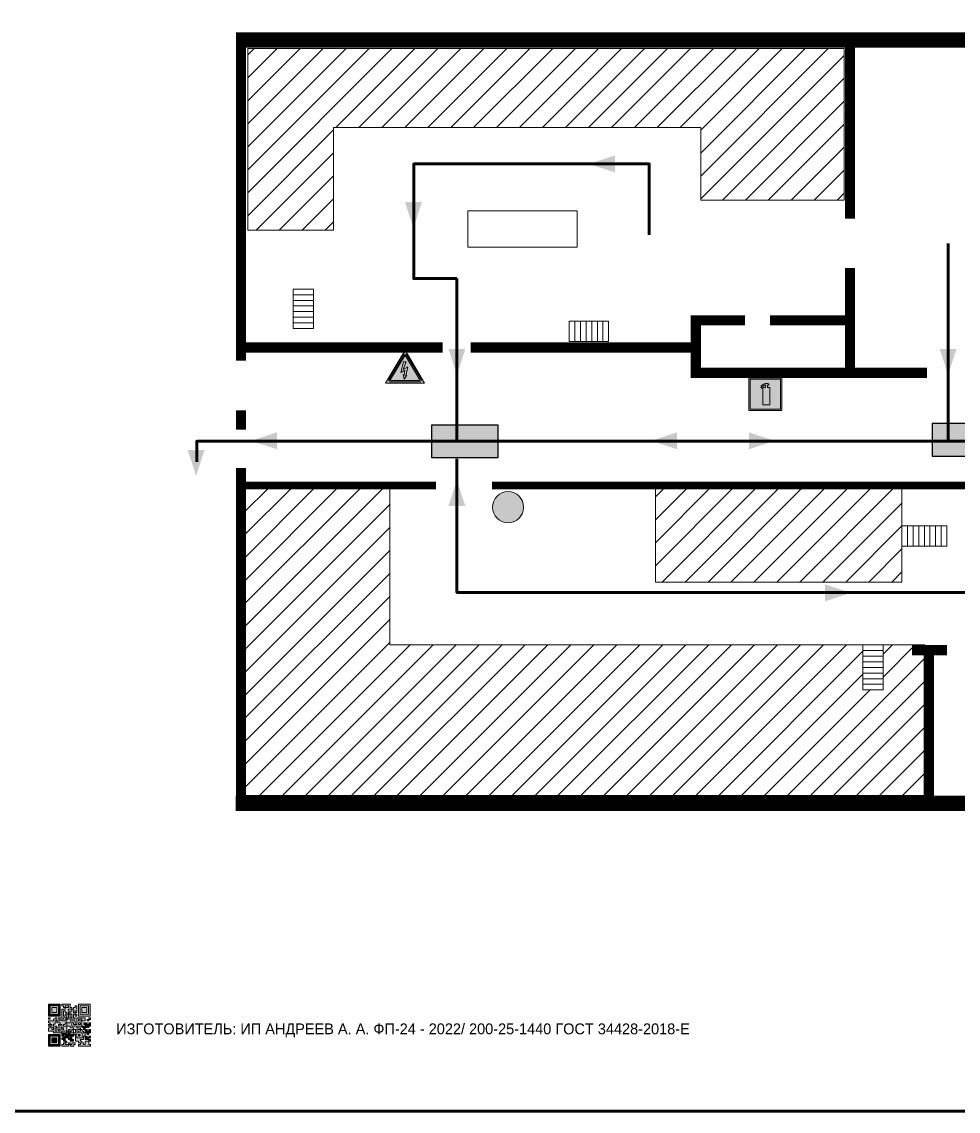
# Model space of a CAD drawing. Header units: millimetres. Extents: x 13114 to 67229, y 22859 to 38520.
# Drawn here: x 20857.7 to 21099.5, y 30105.3 to 30386.4 of the extents above; entities that cross this region are included whole.
import ezdxf

# ---------------------------------------------------------------- set-up
doc = ezdxf.new("R2010")
doc.units = ezdxf.units.MM
doc.layers.add('План_Штампы', color=7, linetype='Continuous')
doc.styles.add('обычный', font='arial.ttf')
pattern_1 = [(225, (43790.808, 41019.3404), (2.9634845, -2.9634845), [])]

# ---------------------------------------------------------------- blocks, each defined once
blk = doc.blocks.new('QR')
at = {"lineweight": 0}
h = blk.add_hatch(color=256, dxfattribs=at)
h.dxf.hatch_style = 1
h.paths.add_polyline_path([(9241.16, 2687.38), (9242.01, 2687.38), (9242.01, 2687.83), (9241.59, 2687.83), (9241.59, 2688.68), (9239.45, 2688.68), (9239.45, 2688.25), (9239.86, 2688.25), (9239.86, 2687.83), (9240.29, 2687.83), (9240.29, 2688.25), (9241.16, 2688.25), (9241.16, 2687.83), (9240.29, 2687.83), (9240.29, 2687.38), (9239.45, 2687.38), (9239.45, 2685.22), (9238.57, 2685.22), (9238.57, 2684.8), (9239.02, 2684.8), (9239.02, 2684.37), (9238.13, 2684.37), (9238.13, 2683.92), (9239.02, 2683.92), (9239.02, 2683.5), (9239.44, 2683.5), (9239.44, 2682.64), (9239.87, 2682.64), (9239.87, 2682.18), (9239.44, 2682.18), (9239.44, 2682.64), (9238.13, 2682.64), (9238.13, 2681.76), (9237.71, 2681.76), (9237.71, 2682.64), (9238.13, 2682.64), (9238.13, 2683.07), (9237.27, 2683.07), (9237.27, 2683.51), (9237.71, 2683.51), (9237.71, 2684.37), (9238.13, 2684.37), (9238.13, 2685.22), (9237.71, 2685.22), (9237.71, 2684.8), (9237.28, 2684.8), (9237.28, 2684.38), (9235.98, 2684.38), (9235.98, 2683.92), (9236.4, 2683.92), (9236.4, 2683.49), (9236.84, 2683.49), (9236.84, 2683.07), (9236.4, 2683.07), (9236.4, 2682.64), (9235.98, 2682.64), (9235.98, 2681.76), (9237.29, 2681.76), (9237.29, 2681.33), (9239.43, 2681.33), (9239.43, 2681.76), (9240.74, 2681.76), (9240.74, 2683.05), (9239.87, 2683.05), (9239.87, 2683.5), (9240.29, 2683.5), (9240.29, 2683.91), (9240.74, 2683.91), (9240.74, 2684.81), (9240.29, 2684.81), (9240.29, 2684.79), (9240.29, 2684.37), (9239.45, 2684.37), (9239.45, 2684.8), (9239.87, 2684.8), (9239.87, 2685.21), (9240.74, 2685.21), (9240.74, 2686.1), (9240.29, 2686.1), (9240.29, 2685.64), (9239.86, 2685.64), (9239.86, 2686.95), (9240.29, 2686.95), (9240.29, 2686.52), (9240.74, 2686.52), (9240.74, 2686.1), (9241.16, 2686.1), (9241.16, 2686.53), (9241.59, 2686.53), (9241.59, 2686.1), (9242.02, 2686.1), (9242.02, 2685.21), (9241.59, 2685.21), (9241.59, 2686.1), (9241.16, 2686.1), (9241.16, 2685.21), (9240.74, 2685.21), (9240.74, 2684.81), (9242.89, 2684.81), (9242.89, 2685.22), (9242.47, 2685.22), (9242.47, 2686.11), (9242.89, 2686.11), (9242.89, 2686.52), (9242.46, 2686.52), (9242.46, 2686.95), (9242.89, 2686.95), (9242.89, 2686.52), (9243.32, 2686.52), (9243.32, 2688.26), (9242.9, 2688.26), (9242.9, 2687.83), (9242.47, 2687.83), (9242.47, 2687.38), (9242.01, 2687.38), (9242.01, 2686.94), (9241.16, 2686.94)])
h.paths.add_polyline_path([(9239.02, 2682.18), (9239.02, 2681.76), (9238.54, 2681.76), (9238.54, 2682.18)], flags=16)
h.paths.add_polyline_path([(9237.27, 2682.65), (9237.27, 2682.19), (9236.83, 2682.19), (9236.83, 2682.65)], flags=16)
h = blk.add_hatch(color=256, dxfattribs=at)
h.dxf.hatch_style = 1
h.paths.add_polyline_path([(9238.15, 2687.83), (9236.83, 2687.83), (9236.83, 2686.52), (9238.15, 2686.52)], flags=0)
h.paths.add_polyline_path([(9239.01, 2685.65), (9239.01, 2688.68), (9235.98, 2688.68), (9235.98, 2685.65)])
h.paths.add_polyline_path([(9236.41, 2686.1), (9236.41, 2688.26), (9238.56, 2688.26), (9238.56, 2686.1)], flags=16)
h.paths.add_polyline_path([(9236.83, 2686.52), (9236.83, 2687.83), (9238.15, 2687.83), (9238.15, 2686.52)], flags=0)
h = blk.add_hatch(color=256, dxfattribs=at)
h.dxf.hatch_style = 1
h.paths.add_polyline_path([(9238.15, 2686.52), (9238.15, 2687.83), (9236.83, 2687.83), (9236.83, 2686.52)])
h.paths.add_polyline_path([(9245.91, 2686.52), (9245.91, 2687.83), (9244.59, 2687.83), (9244.59, 2686.52)], flags=0)
h.paths.add_polyline_path([(9246.77, 2685.65), (9246.77, 2688.68), (9243.74, 2688.68), (9243.74, 2685.65)])
h.paths.add_polyline_path([(9244.17, 2686.1), (9244.17, 2688.26), (9246.32, 2688.26), (9246.32, 2686.1)], flags=16)
h.paths.add_polyline_path([(9244.59, 2686.52), (9244.59, 2687.83), (9245.91, 2687.83), (9245.91, 2686.52)], flags=0)
h = blk.add_hatch(color=256, dxfattribs=at)
h.dxf.hatch_style = 1
h.paths.add_polyline_path([(9243.32, 2686.11), (9242.89, 2686.11), (9242.89, 2685.64), (9243.32, 2685.64)])
h.paths.add_polyline_path([(9239.02, 2683.07), (9239.02, 2683.5), (9238.56, 2683.5), (9238.56, 2683.07)])
h.paths.add_polyline_path([(9236.4, 2684.8), (9236.4, 2685.22), (9235.98, 2685.22), (9235.98, 2684.8)])
h.paths.add_polyline_path([(9236.4, 2683.07), (9236.4, 2683.49), (9235.98, 2683.49), (9235.98, 2683.07)])
h = blk.add_hatch(color=256, dxfattribs=at)
h.dxf.hatch_style = 1
h.paths.add_polyline_path([(9240.75, 2681.76), (9240.75, 2681.35), (9241.17, 2681.35), (9241.17, 2681.76)])
h.paths.add_polyline_path([(9241.6, 2682.18), (9241.17, 2682.18), (9241.17, 2681.76), (9241.6, 2681.76)])
h.paths.add_polyline_path([(9242.47, 2681.34), (9242.47, 2682.19), (9242.02, 2682.19), (9242.02, 2681.76), (9241.6, 2681.76), (9241.6, 2681.34)])
h.paths.add_polyline_path([(9239.87, 2678.3), (9239.44, 2678.3), (9239.44, 2677.89), (9241.17, 2677.89), (9241.17, 2678.3), (9240.28, 2678.3), (9240.28, 2678.73), (9239.87, 2678.73)])
h.paths.add_polyline_path([(9240.75, 2678.73), (9240.75, 2679.19), (9240.28, 2679.19), (9240.28, 2678.73)])
h.paths.add_polyline_path([(9241.6, 2678.73), (9241.17, 2678.73), (9241.17, 2678.3), (9241.6, 2678.3)])
h.paths.add_polyline_path([(9242.02, 2678.3), (9241.6, 2678.3), (9241.6, 2677.89), (9242.48, 2677.89), (9242.48, 2678.31), (9242.9, 2678.31), (9242.9, 2678.73), (9242.02, 2678.73)])
h.paths.add_polyline_path([(9246.36, 2684.37), (9246.36, 2684.79), (9245.93, 2684.79), (9245.93, 2684.37)])
h.paths.add_polyline_path([(9246.78, 2685.2), (9246.36, 2685.2), (9246.36, 2684.79), (9246.78, 2684.79)])
h.paths.add_polyline_path([(9245.91, 2687.83), (9244.59, 2687.83), (9244.59, 2686.52), (9245.91, 2686.52)])
h = blk.add_hatch(color=256, dxfattribs=at)
h.dxf.hatch_style = 1
h.paths.add_polyline_path([(9243.32, 2682.64), (9243.32, 2683.07), (9244.62, 2683.07), (9244.62, 2684.37), (9243.74, 2684.37), (9243.74, 2684.8), (9244.62, 2684.8), (9244.62, 2684.37), (9245.48, 2684.37), (9245.48, 2685.22), (9243.32, 2685.22), (9243.32, 2683.5), (9242.89, 2683.5), (9242.89, 2683.06), (9242.01, 2683.06), (9242.01, 2683.91), (9242.47, 2683.91), (9242.47, 2683.5), (9242.89, 2683.5), (9242.89, 2684.38), (9241.59, 2684.38), (9241.59, 2683.91), (9240.74, 2683.91), (9240.74, 2683.05), (9241.59, 2683.05), (9241.59, 2682.64), (9242.47, 2682.64), (9242.47, 2682.19), (9242.91, 2682.19), (9242.91, 2681.34), (9242.48, 2681.34), (9242.48, 2680.91), (9242.91, 2680.91), (9242.91, 2679.17), (9243.75, 2679.17), (9243.75, 2678.73), (9244.2, 2678.73), (9244.2, 2678.3), (9243.75, 2678.3), (9243.75, 2677.88), (9246.78, 2677.88), (9246.78, 2678.3), (9246.35, 2678.3), (9246.35, 2679.19), (9245.48, 2679.19), (9245.48, 2678.31), (9245.05, 2678.31), (9245.05, 2678.73), (9244.62, 2678.73), (9244.62, 2679.19), (9244.2, 2679.19), (9244.2, 2679.61), (9245.05, 2679.61), (9245.05, 2680.46), (9245.48, 2680.46), (9245.48, 2681.34), (9245.04, 2681.34), (9245.04, 2681.76), (9244.63, 2681.76), (9244.63, 2682.19), (9244.21, 2682.19), (9244.21, 2681.76), (9243.32, 2681.76), (9243.32, 2682.19), (9244.21, 2682.19), (9244.21, 2682.64)])
h.paths.add_polyline_path([(9243.75, 2683.49), (9243.75, 2683.92), (9244.21, 2683.92), (9244.21, 2683.49)], flags=16)
h.paths.add_polyline_path([(9243.32, 2681.34), (9244.63, 2681.34), (9244.63, 2680.04), (9243.32, 2680.04)], flags=16)
h.paths.add_polyline_path([(9243.76, 2680.89), (9244.18, 2680.89), (9244.18, 2680.48), (9243.76, 2680.48)], flags=0)
h = blk.add_hatch(color=256, dxfattribs=at)
h.dxf.hatch_style = 1
h.paths.add_polyline_path([(9246.36, 2683.07), (9246.78, 2683.07), (9246.78, 2683.92), (9246.36, 2683.92), (9246.36, 2683.49), (9245.92, 2683.49), (9245.92, 2683.92), (9245.06, 2683.92), (9245.06, 2683.49), (9245.48, 2683.49), (9245.48, 2683.07), (9244.62, 2683.07), (9244.62, 2682.65), (9245.05, 2682.65), (9245.05, 2682.18), (9245.48, 2682.18), (9245.48, 2682.65), (9246.36, 2682.65)])
h.paths.add_polyline_path([(9246.78, 2682.18), (9246.36, 2682.18), (9246.36, 2681.75), (9245.92, 2681.75), (9245.92, 2682.18), (9245.48, 2682.18), (9245.48, 2681.34), (9245.48, 2681.34), (9245.94, 2681.34), (9245.94, 2680.91), (9246.36, 2680.91), (9246.36, 2681.34), (9246.78, 2681.34)])
h = blk.add_hatch(color=256, dxfattribs=at)
h.dxf.hatch_style = 1
h.paths.add_polyline_path([(9235.98, 2680.9), (9235.98, 2677.86), (9239.02, 2677.86), (9239.02, 2680.9)])
h.paths.add_polyline_path([(9238.57, 2680.48), (9238.57, 2678.32), (9236.41, 2678.32), (9236.41, 2680.48)], flags=16)
h.paths.add_polyline_path([(9238.15, 2680.05), (9238.15, 2678.74), (9236.83, 2678.74), (9236.83, 2680.05)], flags=0)
h = blk.add_hatch(color=256, dxfattribs=at)
h.dxf.hatch_style = 1
h.paths.add_polyline_path([(9238.15, 2680.05), (9236.83, 2680.05), (9236.83, 2678.74), (9238.15, 2678.74)])
h = blk.add_hatch(color=256, dxfattribs=at)
h.dxf.hatch_style = 1
h.paths.add_polyline_path([(9242.02, 2680.46), (9242.48, 2680.46), (9242.48, 2680.91), (9241.58, 2680.91), (9241.58, 2681.35), (9241.17, 2681.35), (9241.17, 2680.91), (9240.75, 2680.91), (9240.75, 2681.33), (9239.43, 2681.33), (9239.43, 2680.46), (9239.86, 2680.46), (9239.86, 2680.92), (9240.3, 2680.92), (9240.3, 2680.46), (9239.86, 2680.46), (9239.86, 2680.04), (9239.44, 2680.04), (9239.44, 2679.62), (9239.86, 2679.62), (9239.86, 2679.19), (9240.29, 2679.19), (9240.29, 2680.03), (9241.18, 2680.03), (9241.18, 2680.47), (9241.6, 2680.47), (9241.6, 2680.03), (9241.18, 2680.03), (9241.18, 2679.61), (9241.6, 2679.61), (9241.6, 2679.19), (9242.47, 2679.19), (9242.47, 2679.6), (9242.02, 2679.6)])
h = blk.add_hatch(color=256, dxfattribs=at)
h.dxf.hatch_style = 1
h.paths.add_polyline_path([(9244.18, 2680.48), (9244.18, 2680.89), (9243.76, 2680.89), (9243.76, 2680.48)])
h = blk.add_hatch(color=256, dxfattribs=at)
h.dxf.hatch_style = 1
h.paths.add_polyline_path([(9245.93, 2680.04), (9245.93, 2680.46), (9245.48, 2680.46), (9245.48, 2679.62), (9246.35, 2679.62), (9246.35, 2680.04)])
h.paths.add_polyline_path([(9246.78, 2680.04), (9246.78, 2680.46), (9246.35, 2680.46), (9246.35, 2680.04)])
h.paths.add_polyline_path([(9246.78, 2679.18), (9246.78, 2679.62), (9246.35, 2679.62), (9246.35, 2679.18)])
for points in [[(9237.71, 2685.22), (9238.13, 2685.22), (9238.13, 2684.37), (9237.71, 2684.37), (9237.71, 2683.51), (9237.27, 2683.51), (9237.27, 2683.07), (9238.13, 2683.07), (9238.13, 2682.64), (9237.71, 2682.64), (9237.71, 2681.76), (9238.13, 2681.76), (9238.13, 2682.64), (9239.44, 2682.64), (9239.44, 2683.5), (9239.02, 2683.5), (9239.02, 2683.07), (9238.56, 2683.07), (9238.56, 2683.5), (9239.02, 2683.5), (9239.02, 2683.92), (9238.13, 2683.92), (9238.13, 2684.37), (9239.02, 2684.37), (9239.02, 2684.8), (9238.57, 2684.8), (9238.57, 2685.22), (9239.45, 2685.22), (9239.45, 2687.38), (9240.29, 2687.38), (9240.29, 2687.83), (9239.86, 2687.83), (9239.86, 2688.25), (9239.45, 2688.25), (9239.45, 2688.68), (9241.59, 2688.68), (9241.59, 2687.83), (9242.01, 2687.83), (9242.01, 2687.38), (9242.47, 2687.38), (9242.47, 2687.83), (9242.9, 2687.83), (9242.9, 2688.26), (9243.32, 2688.26), (9243.32, 2686.52), (9242.89, 2686.52), (9242.89, 2686.11), (9243.32, 2686.11), (9243.32, 2685.64), (9242.89, 2685.64), (9242.89, 2686.11), (9242.47, 2686.11), (9242.47, 2685.22), (9242.89, 2685.22), (9242.89, 2684.81), (9240.74, 2684.81), (9240.74, 2683.91), (9241.59, 2683.91), (9241.59, 2684.38), (9242.89, 2684.38), (9242.89, 2683.5), (9242.47, 2683.5), (9242.47, 2683.91), (9242.01, 2683.91), (9242.01, 2683.06), (9242.89, 2683.06), (9242.89, 2683.5), (9243.32, 2683.5), (9243.32, 2685.22), (9245.48, 2685.22), (9245.48, 2684.37), (9244.62, 2684.37), (9244.62, 2683.07), (9245.48, 2683.07), (9245.48, 2683.49), (9245.06, 2683.49), (9245.06, 2683.92), (9245.92, 2683.92), (9245.92, 2683.49), (9246.36, 2683.49), (9246.36, 2683.92), (9246.78, 2683.92), (9246.78, 2683.07), (9246.36, 2683.07), (9246.36, 2682.65), (9245.48, 2682.65), (9245.48, 2682.18), (9245.92, 2682.18), (9245.92, 2681.75), (9246.36, 2681.75), (9246.36, 2682.18), (9246.78, 2682.18), (9246.78, 2681.34), (9246.36, 2681.34), (9246.36, 2680.91), (9245.94, 2680.91), (9245.94, 2681.34), (9245.48, 2681.34), (9245.48, 2680.46), (9245.93, 2680.46), (9245.93, 2680.04), (9246.35, 2680.04), (9246.35, 2680.46), (9246.78, 2680.46), (9246.78, 2680.04), (9246.78, 2680.04), (9246.35, 2680.04), (9246.35, 2679.62), (9246.78, 2679.62), (9246.78, 2679.18), (9246.35, 2679.18), (9246.35, 2678.3), (9246.78, 2678.3), (9246.78, 2677.88), (9243.75, 2677.88), (9243.75, 2678.3), (9244.2, 2678.3), (9244.2, 2678.73), (9243.75, 2678.73), (9243.75, 2679.17), (9242.91, 2679.17), (9242.91, 2680.91), (9242.48, 2680.91), (9242.48, 2680.46), (9242.02, 2680.46), (9242.02, 2679.6), (9242.47, 2679.6), (9242.47, 2679.19), (9241.6, 2679.19), (9241.6, 2679.61), (9241.18, 2679.61), (9241.18, 2680.03), (9240.29, 2680.03), (9240.29, 2679.19), (9240.75, 2679.19), (9240.75, 2678.73), (9240.28, 2678.73), (9240.28, 2678.3), (9241.17, 2678.3), (9241.17, 2678.73), (9241.6, 2678.73), (9241.6, 2678.3), (9242.02, 2678.3), (9242.02, 2678.73), (9242.9, 2678.73), (9242.9, 2678.31), (9242.48, 2678.31), (9242.48, 2677.89), (9241.6, 2677.89), (9241.6, 2678.3), (9241.17, 2678.3), (9241.17, 2677.89), (9239.44, 2677.89), (9239.44, 2678.3), (9239.87, 2678.3), (9239.87, 2678.73), (9240.28, 2678.73), (9240.28, 2679.19), (9240.29, 2679.19), (9239.86, 2679.19), (9239.86, 2679.62), (9239.44, 2679.62), (9239.44, 2680.04), (9239.86, 2680.04), (9239.86, 2680.46), (9239.43, 2680.46), (9239.43, 2681.33), (9237.29, 2681.33), (9237.29, 2681.76), (9235.98, 2681.76), (9235.98, 2682.64), (9236.4, 2682.64), (9236.4, 2683.07), (9235.98, 2683.07), (9235.98, 2683.49), (9236.4, 2683.49), (9236.4, 2683.92), (9235.98, 2683.92), (9235.98, 2684.38), (9237.28, 2684.38), (9237.28, 2684.8), (9237.71, 2684.8), (9237.71, 2685.22), (9237.92, 2685.22)], [(9240.74, 2685.21), (9239.87, 2685.21), (9239.87, 2684.8), (9239.45, 2684.8), (9239.45, 2684.37), (9240.29, 2684.37), (9240.29, 2684.79), (9240.29, 2684.81), (9240.74, 2684.81), (9240.74, 2685.21), (9239.87, 2685.21)], [(9240.74, 2686.1), (9240.74, 2686.52), (9240.29, 2686.52), (9240.29, 2686.95), (9239.86, 2686.95), (9239.86, 2685.64), (9240.29, 2685.64), (9240.29, 2686.1), (9240.74, 2686.1), (9240.74, 2686.52)], [(9240.74, 2683.05), (9240.74, 2681.76), (9239.43, 2681.76), (9239.43, 2681.33), (9240.75, 2681.33), (9240.75, 2681.35), (9240.75, 2680.91), (9241.17, 2680.91), (9241.17, 2681.35), (9241.58, 2681.35), (9241.58, 2680.91), (9242.48, 2680.91), (9242.48, 2681.34), (9242.91, 2681.34), (9242.91, 2682.19), (9242.47, 2682.19), (9242.47, 2682.64), (9241.59, 2682.64), (9241.59, 2683.05), (9240.74, 2683.05)], [(9240.74, 2683.91), (9240.29, 2683.91), (9240.29, 2683.5), (9239.87, 2683.5), (9239.87, 2683.05), (9240.74, 2683.05), (9240.74, 2683.91)], [(9244.62, 2683.07), (9243.32, 2683.07), (9243.32, 2682.64), (9244.21, 2682.64), (9244.21, 2682.19), (9243.32, 2682.19), (9243.32, 2681.76), (9244.21, 2681.76), (9244.21, 2682.19), (9244.63, 2682.19), (9244.63, 2681.76), (9245.04, 2681.76), (9245.04, 2681.34), (9245.48, 2681.34)], [(9244.62, 2684.37), (9244.62, 2684.8), (9243.74, 2684.8), (9243.74, 2684.37), (9244.62, 2684.37)], [(9245.48, 2682.18), (9245.05, 2682.18), (9245.05, 2682.65), (9244.62, 2682.65), (9244.62, 2683.07)], [(9239.86, 2680.46), (9239.86, 2680.92), (9240.3, 2680.92), (9240.3, 2680.46), (9239.86, 2680.46)], [(9241.6, 2681.76), (9242.02, 2681.76), (9242.02, 2682.19), (9242.47, 2682.19), (9242.47, 2681.34), (9241.6, 2681.34), (9241.6, 2681.76)], [(9245.48, 2680.46), (9245.05, 2680.46), (9245.05, 2679.61), (9244.2, 2679.61), (9244.2, 2679.19), (9244.62, 2679.19), (9244.62, 2678.73), (9245.05, 2678.73), (9245.05, 2678.31), (9245.48, 2678.31), (9245.48, 2679.19), (9246.35, 2679.19), (9246.35, 2679.07)], [(9245.48, 2682.18), (9245.48, 2681.34)], [(9246.35, 2679.62), (9245.48, 2679.62), (9245.48, 2680.46)], [(9245.48, 2680.46), (9245.48, 2679.62), (9246.35, 2679.62), (9246.35, 2680.04), (9245.93, 2680.04), (9245.93, 2680.46), (9245.48, 2680.46), (9245.48, 2679.62)], [(9246.35, 2679.62), (9246.35, 2679.18)]]:
    blk.add_lwpolyline(points, dxfattribs=at)
for points in [[(9235.98, 2685.65), (9239.01, 2685.65), (9239.01, 2688.68), (9235.98, 2688.68)], [(9236.41, 2688.26), (9238.56, 2688.26), (9238.56, 2686.1), (9236.41, 2686.1)], [(9240.29, 2687.83), (9241.16, 2687.83), (9241.16, 2688.25), (9240.29, 2688.25)], [(9240.29, 2688.25), (9241.16, 2688.25), (9241.16, 2687.83), (9240.29, 2687.83)], [(9243.74, 2685.65), (9246.77, 2685.65), (9246.77, 2688.68), (9243.74, 2688.68)], [(9244.17, 2688.26), (9246.32, 2688.26), (9246.32, 2686.1), (9244.17, 2686.1)], [(9235.98, 2684.8), (9236.4, 2684.8), (9236.4, 2685.22), (9235.98, 2685.22)], [(9236.83, 2687.83), (9238.15, 2687.83), (9238.15, 2686.52), (9236.83, 2686.52)], [(9241.16, 2686.1), (9240.74, 2686.1), (9240.74, 2685.21), (9241.16, 2685.21)], [(9242.01, 2687.38), (9241.16, 2687.38), (9241.16, 2686.94), (9242.01, 2686.94)], [(9241.16, 2687.38), (9242.01, 2687.38), (9242.01, 2686.94), (9241.16, 2686.94)], [(9241.16, 2686.53), (9241.59, 2686.53), (9241.59, 2686.1), (9241.16, 2686.1)], [(9241.59, 2686.1), (9242.02, 2686.1), (9242.02, 2685.21), (9241.59, 2685.21)], [(9242.89, 2686.52), (9242.46, 2686.52), (9242.46, 2686.95), (9242.89, 2686.95)], [(9244.59, 2687.83), (9245.91, 2687.83), (9245.91, 2686.52), (9244.59, 2686.52)], [(9246.36, 2685.2), (9246.78, 2685.2), (9246.78, 2684.79), (9246.36, 2684.79)], [(9236.4, 2683.07), (9236.84, 2683.07), (9236.84, 2683.49), (9236.4, 2683.49)], [(9236.83, 2682.19), (9237.27, 2682.19), (9237.27, 2682.65), (9236.83, 2682.65)], [(9239.44, 2682.64), (9239.87, 2682.64), (9239.87, 2682.18), (9239.44, 2682.18)], [(9243.75, 2683.92), (9244.21, 2683.92), (9244.21, 2683.49), (9243.75, 2683.49)], [(9245.93, 2684.79), (9246.36, 2684.79), (9246.36, 2684.37), (9245.93, 2684.37)], [(9235.98, 2677.86), (9239.02, 2677.86), (9239.02, 2680.9), (9235.98, 2680.9)], [(9236.41, 2680.48), (9238.57, 2680.48), (9238.57, 2678.32), (9236.41, 2678.32)], [(9236.83, 2680.05), (9238.15, 2680.05), (9238.15, 2678.74), (9236.83, 2678.74)], [(9238.54, 2682.18), (9239.02, 2682.18), (9239.02, 2681.76), (9238.54, 2681.76)], [(9240.75, 2681.76), (9241.17, 2681.76), (9241.17, 2681.35), (9240.75, 2681.35)], [(9241.17, 2682.18), (9241.6, 2682.18), (9241.6, 2681.76), (9241.17, 2681.76)], [(9241.18, 2680.03), (9241.6, 2680.03), (9241.6, 2680.47), (9241.18, 2680.47)], [(9243.32, 2680.04), (9244.63, 2680.04), (9244.63, 2681.34), (9243.32, 2681.34)], [(9243.76, 2680.89), (9244.18, 2680.89), (9244.18, 2680.48), (9243.76, 2680.48)]]:
    blk.add_lwpolyline(points, close=True, dxfattribs=at)
blk = doc.blocks.new('A$C32E8229D')
at = {"true_color": 0xffffff}
blk.add_hatch(color=7, dxfattribs=at).paths.add_polyline_path([(0, 0), (0, -8), (16, -8), (16, 0)])
h = blk.add_hatch(color=126)
h.paths.add_polyline_path([(0.2, -0.2), (15.8, -0.2), (15.8, -7.8), (0.2, -7.8)])
h.paths.add_polyline_path([(13.49, -2.05), (12.08, -2.05), (11.37, -2.63, 0.162397), (11.29, -2.84), (11.29, -3.63), (10.35, -3.63), (10.35, -4.05), (11.68, -4.05), (11.68, -3.48), (12.26, -4.28), (11.29, -5.1), (11.29, -6.78), (11.85, -6.78), (11.85, -5.44), (12.8, -4.64), (12.8, -5.94), (14.46, -5.94), (14.46, -5.39), (13.45, -5.39), (13.45, -3.97), (12.46, -2.59), (13.15, -2.59), (13.69, -3.34), (14.18, -3)], flags=16)
h.paths.add_polyline_path([(10.74, -1.82, 1), (11.8, -1.82, 1)], flags=16)
h.paths.add_polyline_path([(9.39, -3.59), (5.99, -3.59), (6.56, -3.03), (5.91, -3.03), (5.1, -3.83), (5.91, -4.64), (6.56, -4.64), (5.99, -4.09), (9.39, -4.09)], flags=16)
h.paths.add_polyline_path([(4.29, -1.08), (1.72, -1.08), (1.72, -6.6), (4.29, -6.6)], flags=16)
at = {"color": 126}
blk.add_lwpolyline([(16, -8), (0, -8), (0, 0), (16, 0)], close=True, dxfattribs=at)
blk = doc.blocks.new('A$C7B8C2D5B')
at = {"lineweight": 0}
h = blk.add_hatch(color=5, dxfattribs=at)
h.dxf.hatch_style = 1
h.paths.add_polyline_path([(1.4, -3.02, 1), (-2.11, -3.02, 1)])
at = {"color": 5, "lineweight": 0}
blk.add_circle((-0.36, -3.02), 1.75, dxfattribs=at)
blk = doc.blocks.new('A$C3E6D3DDE')
at = {"lineweight": 5}
h = blk.add_hatch(color=40, dxfattribs=at)
h.paths.add_polyline_path([(24.1, 1.45), (16.46, -11.35), (31.74, -11.35)])
h.paths.add_polyline_path([(24.09, -0.46), (30.03, -10.41), (18.14, -10.41)], flags=16)
h.paths.add_polyline_path([(24.54, -3.08), (23.41, -6.02), (25.13, -5.01), (24.33, -8.5), (24.82, -8.27), (23.79, -9.86), (23.4, -8.04), (23.8, -8.43), (24.04, -6.29), (22.39, -7.25), (23.44, -3.08)], flags=0)
h = blk.add_hatch(color=256, dxfattribs=at)
h.paths.add_polyline_path([(24.37, 0.03, 0.567511), (23.82, 0.03), (17.59, -10.4, 0.582454), (17.86, -10.88), (30.32, -10.88, 0.582149), (30.6, -10.4)])
h.paths.add_polyline_path([(24.09, -0.46), (18.14, -10.41), (30.03, -10.41)], flags=16)
h.paths.add_polyline_path([(24.54, -3.08), (23.41, -6.02), (25.13, -5.01), (24.33, -8.5), (24.82, -8.27), (23.79, -9.86), (23.4, -8.04), (23.8, -8.43), (24.04, -6.29), (22.39, -7.25), (23.44, -3.08)], flags=0)
h = blk.add_hatch(color=40, dxfattribs=at)
h.paths.add_polyline_path([(24.09, -0.46), (18.14, -10.41), (30.03, -10.41)])
h.paths.add_polyline_path([(24.82, -8.27), (23.79, -9.86), (23.4, -8.04), (23.8, -8.43), (24.04, -6.29), (22.39, -7.25), (23.44, -3.08), (24.54, -3.08), (23.41, -6.02), (25.13, -5.01), (24.33, -8.5)], flags=16)
at = {"color": 40, "lineweight": 5}
for p, q in [((16.46, -11.35), (24.1, 1.45)), ((24.1, 1.45), (31.74, -11.35))]:
    blk.add_line(p, q, dxfattribs=at)
at = {"lineweight": 5}
for p, q in [((17.59, -10.4), (23.82, 0.03)), ((24.37, 0.03), (30.6, -10.4)), ((18.14, -10.41), (24.09, -0.46)), ((23.44, -3.08), (22.39, -7.25)), ((23.41, -6.02), (24.54, -3.08)), ((24.54, -3.08), (23.44, -3.08)), ((24.09, -0.46), (30.03, -10.41)), ((22.39, -7.25), (24.04, -6.29)), ((23.8, -8.43), (23.4, -8.04)), ((23.4, -8.04), (23.79, -9.86)), ((25.13, -5.01), (23.41, -6.02)), ((23.79, -9.86), (24.82, -8.27)), ((24.04, -6.29), (23.8, -8.43)), ((24.33, -8.5), (25.13, -5.01)), ((24.82, -8.27), (24.33, -8.5)), ((17.86, -10.88), (30.32, -10.88)), ((18.14, -10.41), (30.03, -10.41))]:
    blk.add_line(p, q, dxfattribs=at)
at = {"color": 50, "lineweight": 5}
blk.add_line((31.74, -11.35), (16.46, -11.35), dxfattribs=at)
blk = doc.blocks.new('A$C3AD82952')
at = {"true_color": 0xf5f5ff}
h = blk.add_hatch(color=7, dxfattribs=at)
h.dxf.hatch_style = 1
h.paths.add_polyline_path([(8.21, 8.73, 0.414214), (7.89, 9.05), (7.22, 9.05), (7.22, 9.92), (7.59, 9.92, 1), (7.57, 10.36), (7.22, 10.36), (7.22, 10.6), (6.43, 10.6), (6.43, 10.36), (6.01, 10.36), (4.74, 9.59), (4.74, 8.69), (4.98, 8.73), (4.98, 9.26), (6.12, 9.91), (6.43, 9.91), (6.43, 9.05), (5.76, 9.05, 0.414214), (5.44, 8.73), (5.44, 2.2), (8.21, 2.2)], flags=0)
h.paths.add_polyline_path([(12.8, 12.8), (0, 12.8), (0, 0), (12.8, 0)])
h.paths.add_polyline_path([(0.51, 12.29), (12.29, 12.29), (12.29, 0.51), (0.51, 0.51)], flags=16)
h.paths.add_polyline_path([(4.74, 9.59), (6.01, 10.36), (6.43, 10.36), (6.43, 10.6), (7.22, 10.6), (7.22, 10.36), (7.59, 10.36, -0.94586), (7.59, 9.92), (7.22, 9.92), (7.22, 9.05), (7.89, 9.05, -0.414214), (8.21, 8.73), (8.21, 2.2), (5.44, 2.2), (5.44, 8.73, -0.414214), (5.76, 9.05), (6.43, 9.05), (6.43, 9.91), (6.12, 9.91), (4.98, 9.26), (4.98, 8.73), (4.74, 8.69)], flags=0)
h = blk.add_hatch(color=242)
h.dxf.hatch_style = 1
h.paths.add_polyline_path([(12.29, 12.29), (0.51, 12.29), (0.51, 0.51), (12.29, 0.51)])
h.paths.add_polyline_path([(4.74, 8.69), (4.74, 9.59), (6.01, 10.36), (6.43, 10.36), (6.43, 10.6), (7.22, 10.6), (7.22, 10.36), (7.59, 10.36, -0.94586), (7.59, 9.92), (7.22, 9.92), (7.22, 9.05), (7.89, 9.05, -0.414214), (8.21, 8.73), (8.21, 2.2), (5.44, 2.2), (5.44, 8.73, -0.414214), (5.76, 9.05), (6.43, 9.05), (6.43, 9.91), (6.12, 9.91), (4.98, 9.26), (4.98, 8.73)], flags=16)
h = blk.add_hatch(color=7, dxfattribs=at)
h.dxf.hatch_style = 1
h.paths.add_polyline_path([(8.21, 8.73, 0.414214), (7.89, 9.05), (7.22, 9.05), (7.22, 9.92), (7.59, 9.92, 1), (7.57, 10.36), (7.22, 10.36), (7.22, 10.6), (6.43, 10.6), (6.43, 10.36), (6.01, 10.36), (4.74, 9.59), (4.74, 8.69), (4.98, 8.73), (4.98, 9.26), (6.12, 9.91), (6.43, 9.91), (6.43, 9.05), (5.76, 9.05, 0.414214), (5.44, 8.73), (5.44, 2.2), (8.21, 2.2)])
at = {"color": 242, "lineweight": 5}
for p, q in [((0, 0), (0, 12.8)), ((0, 12.8), (12.8, 12.8)), ((12.8, 0), (12.8, 12.8)), ((6.01, 10.36), (4.74, 9.59)), ((4.74, 9.59), (4.74, 8.69)), ((4.74, 8.69), (4.98, 8.73)), ((4.98, 9.26), (6.12, 9.91)), ((4.98, 8.73), (4.98, 9.26)), ((5.44, 2.2), (5.44, 8.73)), ((5.76, 9.05), (6.43, 9.05)), ((6.01, 10.36), (6.43, 10.36)), ((6.12, 9.91), (6.43, 9.91)), ((7.22, 10.6), (6.43, 10.6)), ((6.43, 10.6), (6.43, 10.36)), ((6.43, 9.91), (6.43, 9.05)), ((7.22, 10.36), (7.22, 10.6)), ((7.59, 10.36), (7.22, 10.36)), ((7.22, 9.05), (7.22, 9.92)), ((7.59, 9.92), (7.22, 9.92)), ((7.89, 9.05), (7.22, 9.05)), ((8.21, 2.2), (8.21, 8.73)), ((0, 0), (12.8, 0)), ((5.44, 2.2), (8.21, 2.2))]:
    blk.add_line(p, q, dxfattribs=at)
blk.add_lwpolyline([(0.51, 12.29), (12.29, 12.29), (12.29, 0.51), (0.51, 0.51)], close=True, dxfattribs=at)
for centre, radius, start, end in [((5.76, 8.73), 0.32, 90, 180), ((7.58, 10.14), 0.223, 273.1875, 86.8125), ((7.89, 8.73), 0.32, 0, 90)]:
    blk.add_arc(centre, radius, start, end, dxfattribs=at)

msp = doc.modelspace()

# ---------------------------------------------------------------- hatches: boundary and pattern name
at = {"lineweight": 0}
h = msp.add_hatch(dxfattribs=at)
h.set_pattern_fill('ANSI31', color=256, scale=1.32, angle=180)
h.set_pattern_definition(pattern_1)
h.paths.add_polyline_path([(20916.07, 30379.55), (20916.07, 30332.62), (20938.22, 30332.62), (20938.22, 30340.38), (20938.22, 30359.14), (21033.01, 30359.14), (21033.01, 30340.38), (21070.08, 30340.38), (21070.08, 30379.55)])
h = msp.add_hatch(dxfattribs=at)
h.set_pattern_fill('ANSI31', color=256, scale=1.32, angle=180)
h.set_pattern_definition([(225, (43865.7405, 41291.269), (2.9634845, -2.9634845), [])])
h.paths.add_polyline_path([(20914.7, 30186.64), (21090.96, 30186.64), (21090.96, 30225.55), (21080.18, 30225.55), (21080.18, 30213.93), (21074.91, 30213.93), (21074.91, 30225.55), (20952.8, 30225.55), (20952.8, 30266.39), (20914.57, 30266.72)])
h = msp.add_hatch(dxfattribs=at)
h.set_pattern_fill('ANSI31', color=256, scale=1.32, angle=180)
h.set_pattern_definition(pattern_1)
h.paths.add_polyline_path([(21084.94, 30241.84), (21084.94, 30251.07), (21084.94, 30256.34), (21084.94, 30266.22), (21021.31, 30266.22), (21021.31, 30241.84)])

# ---------------------------------------------------------------- linework, layer by layer
at = {"color": 1, "lineweight": 100}
msp.add_lwpolyline([(20843.15, 30500.27), (21443.15, 30500.27), (21443.15, 30105.27), (20843.15, 30105.27)], close=True, dxfattribs=at)
at = {"lineweight": 0}
for points, const_width in [([(21229, 30381.7), (20913.03, 30381.7)], 3.96), ([(20914.34, 30381.7), (20914.34, 30299)], 2.64), ([(21071.56, 30335.65), (21071.56, 30380.79)], 2.64), ([(21071.56, 30295.84), (21071.56, 30322.9)], 2.64), ([(21031.74, 30302.35), (21031.74, 30309.38), (21044.43, 30309.38)], 2.64), ([(21050.86, 30309.38), (21071.56, 30309.38)], 2.64), ([(20966.41, 30302.35), (20914.12, 30302.35)], 2.64), ([(21091.44, 30295.84), (21031.74, 30295.84), (21031.74, 30302.35), (20973.6, 30302.35)], 2.64), ([(20914.34, 30286.12), (20914.34, 30281.15)], 2.64), ([(20914.34, 30271.31), (20914.34, 30184.81)], 2.64), ([(20964.71, 30266.79), (20914.52, 30266.79)], 1.98), ([(21103.5, 30266.79), (20979.16, 30266.79)], 1.98), ([(21096.6, 30224.29), (21087.58, 30224.29)], 2.64), ([(21091.92, 30224.29), (21091.92, 30186.45)], 2.64), ([(21229.04, 30184.73), (20912.98, 30184.73)], 3.96)]:
    msp.add_lwpolyline(points, dxfattribs=dict(at, const_width=const_width))
for points in [[(21070.08, 30340.38), (21033.01, 30340.38), (21033.01, 30359.14), (20938.22, 30359.14), (20938.22, 30340.38), (20938.22, 30332.62), (20916.07, 30332.62), (20916.07, 30379.55), (21070.08, 30379.55), (21070.08, 30340.38), (21033.01, 30340.38)], [(21090.91, 30225.62), (21090.91, 30186.71), (20914.65, 30186.71), (20914.52, 30266.79), (20952.75, 30266.46), (20952.75, 30225.93), (20952.75, 30225.62), (21074.86, 30225.62), (21074.86, 30214), (21080.13, 30214), (21080.13, 30225.62), (21090.91, 30225.62), (21090.91, 30186.71), (20914.65, 30186.71)], [(20952.75, 30266.46), (20952.75, 30225.62), (21074.86, 30225.62), (21074.86, 30214), (21080.13, 30214), (21080.13, 30225.62), (21090.91, 30225.62), (21090.91, 30186.71), (20914.65, 30186.71), (20914.65, 30266.79), (20952.75, 30266.79), (20952.75, 30261.2)], [(21096.56, 30251.07), (21084.94, 30251.07), (21084.94, 30241.84), (21021.31, 30241.84), (21021.31, 30266.22), (21084.94, 30266.22), (21084.94, 30256.34), (21096.56, 30256.34), (21096.56, 30251.07), (21084.94, 30251.07), (21084.94, 30256.34)]]:
    msp.add_lwpolyline(points, dxfattribs=at)
at = {"color": 126, "lineweight": 100, "true_color": 0x008754}
for points in [[(21019.73, 30331.44), (21019.73, 30349.75), (20958.91, 30349.75), (20958.91, 30320.15), (20970.06, 30320.15)], [(21096.86, 30278.2), (21096.86, 30329.21)], [(20970.06, 30278.2), (20970.06, 30320.15)], [(21149.7, 30278.2), (20902.92, 30278.2), (20902.92, 30272.88)], [(21125.5, 30239.17), (20970.06, 30239.17), (20970.06, 30273.64)]]:
    msp.add_lwpolyline(points, dxfattribs=at)
at = {"lineweight": 0}
for points in [[(21001.09, 30328.23), (20972.88, 30328.23), (20972.88, 30337.63), (21001.09, 30337.63)], [(20933.03, 30317.45), (20927.76, 30317.45), (20927.76, 30316), (20933.03, 30316)], [(20933.03, 30316), (20927.76, 30316), (20927.76, 30314.54), (20933.03, 30314.54)], [(20933.03, 30314.54), (20927.76, 30314.54), (20927.76, 30313.09), (20933.03, 30313.09)], [(20933.03, 30313.09), (20927.76, 30313.09), (20927.76, 30311.64), (20933.03, 30311.64)], [(20933.03, 30311.64), (20927.76, 30311.64), (20927.76, 30310.18), (20933.03, 30310.18)], [(20933.03, 30310.18), (20927.76, 30310.18), (20927.76, 30308.73), (20933.03, 30308.73)], [(20933.03, 30308.73), (20927.76, 30308.73), (20927.76, 30307.28), (20933.03, 30307.28)], [(21000.52, 30303.92), (21000.52, 30309.19), (20999.06, 30309.19), (20999.06, 30303.92)], [(21001.97, 30303.92), (21001.97, 30309.19), (21000.52, 30309.19), (21000.52, 30303.92)], [(21003.42, 30303.92), (21003.42, 30309.19), (21001.97, 30309.19), (21001.97, 30303.92)], [(21004.88, 30303.92), (21004.88, 30309.19), (21003.42, 30309.19), (21003.42, 30303.92)], [(21006.33, 30303.92), (21006.33, 30309.19), (21004.88, 30309.19), (21004.88, 30303.92)], [(21007.78, 30303.92), (21007.78, 30309.19), (21006.33, 30309.19), (21006.33, 30303.92)], [(21009.24, 30303.92), (21009.24, 30309.19), (21007.78, 30309.19), (21007.78, 30303.92)], [(21086.39, 30251.07), (21086.39, 30256.34), (21084.94, 30256.34), (21084.94, 30251.07)], [(21087.85, 30251.07), (21087.85, 30256.34), (21086.39, 30256.34), (21086.39, 30251.07)], [(21089.3, 30251.07), (21089.3, 30256.34), (21087.85, 30256.34), (21087.85, 30251.07)], [(21090.75, 30251.07), (21090.75, 30256.34), (21089.3, 30256.34), (21089.3, 30251.07)], [(21092.2, 30251.07), (21092.2, 30256.34), (21090.75, 30256.34), (21090.75, 30251.07)], [(21093.66, 30251.07), (21093.66, 30256.34), (21092.2, 30256.34), (21092.2, 30251.07)], [(21095.11, 30251.07), (21095.11, 30256.34), (21093.66, 30256.34), (21093.66, 30251.07)], [(21096.56, 30251.07), (21096.56, 30256.34), (21095.11, 30256.34), (21095.11, 30251.07)], [(21074.86, 30224.17), (21080.13, 30224.17), (21080.13, 30225.62), (21074.86, 30225.62)], [(21074.86, 30222.71), (21080.13, 30222.71), (21080.13, 30224.17), (21074.86, 30224.17)], [(21074.86, 30221.26), (21080.13, 30221.26), (21080.13, 30222.71), (21074.86, 30222.71)], [(21074.86, 30219.81), (21080.13, 30219.81), (21080.13, 30221.26), (21074.86, 30221.26)], [(21074.86, 30218.35), (21080.13, 30218.35), (21080.13, 30219.81), (21074.86, 30219.81)], [(21074.86, 30216.9), (21080.13, 30216.9), (21080.13, 30218.35), (21074.86, 30218.35)], [(21074.86, 30215.45), (21080.13, 30215.45), (21080.13, 30216.9), (21074.86, 30216.9)], [(21074.86, 30214), (21080.13, 30214), (21080.13, 30215.45), (21074.86, 30215.45)]]:
    msp.add_lwpolyline(points, close=True, dxfattribs=at)
at = {"layer": 'План_Штампы', "color": 126, "true_color": 0x008754}
for points in [[(21010.86, 30351.94), (21010.85, 30347.57), (21004.15, 30349.74)], [(20956.66, 30339.9), (20961.03, 30339.89), (20958.86, 30333.19)], [(20967.89, 30302.02), (20972.25, 30302), (20970.09, 30295.31)], [(21094.69, 30302.02), (21099.05, 30302), (21096.89, 30295.31)], [(20923.61, 30280.48), (20923.59, 30276.12), (20916.9, 30278.28)], [(21026.91, 30280.48), (21026.9, 30276.12), (21020.2, 30278.28)], [(21045.44, 30276.1), (21045.45, 30280.46), (21052.15, 30278.3)], [(20900.56, 30275.94), (20904.93, 30275.93), (20902.76, 30269.23)], [(20972.25, 30261.44), (20967.88, 30261.45), (20970.05, 30268.15)], [(21065.11, 30236.86), (21065.12, 30241.22), (21071.82, 30239.06)]]:
    msp.add_solid(points, dxfattribs=at)

# ---------------------------------------------------------------- block references
at = {"xscale": 0.6600000000000001, "yscale": 0.6600000000000001, "zscale": 0.6600000000000001}
for name, p in [('A$C3E6D3DDE', (20940.79, 30300.69)), ('A$C3AD82952', (21045.47, 30286.12))]:
    msp.add_blockref(name, p, dxfattribs=at)
at = {"xscale": 2.299354837059975, "yscale": 2.299354837059975, "zscale": 2.299354837059975, "rotation": 180}
msp.add_blockref('A$C7B8C2D5B', (20982.45, 30254.21), dxfattribs=at)
at = {"color": 22, "lineweight": 100, "true_color": 0xbb1e10}
msp.add_blockref('QR', (11628.66, 27444.19), dxfattribs=at)
at = {"layer": 'План_Штампы', "color": 126, "true_color": 0x008754, "xscale": 1.069211497406977, "yscale": 1.069211497406977, "zscale": 1.069211497406977, "rotation": 359.9978653237144}
msp.add_blockref('A$C32E8229D', (20963.57, 30282.43), dxfattribs=at)
at = {"layer": 'План_Штампы', "color": 126, "true_color": 0x008754, "xscale": -1.056, "yscale": 1.056, "zscale": 1.056}
msp.add_blockref('A$C32E8229D', (21109.66, 30282.76), dxfattribs=at)

# ---------------------------------------------------------------- texts
at = {"lineweight": 0, "insert": (20956.15, 30126.12), "char_height": 2.8, "width": 191.3484, "attachment_point": 5, "style": 'обычный'}
msp.add_mtext('\\pi-8.4,l8.4,t8.4;{\\fProxima Nova Rg|b0|i0|c204|p2;ИЗГОТОВИТЕЛЬ: ИП АНДРЕЕВ А. А.\\fProxima Nova Rg|b0|i0|c0|p2; \\fProxima Nova Rg|b0|i0|c204|p2;ФП-24 - 2022/ 200-25-1440 ГОСТ 34428-2018-Е\\H1.2266x; }', dxfattribs=at)

doc.saveas('drawing.dxf')
